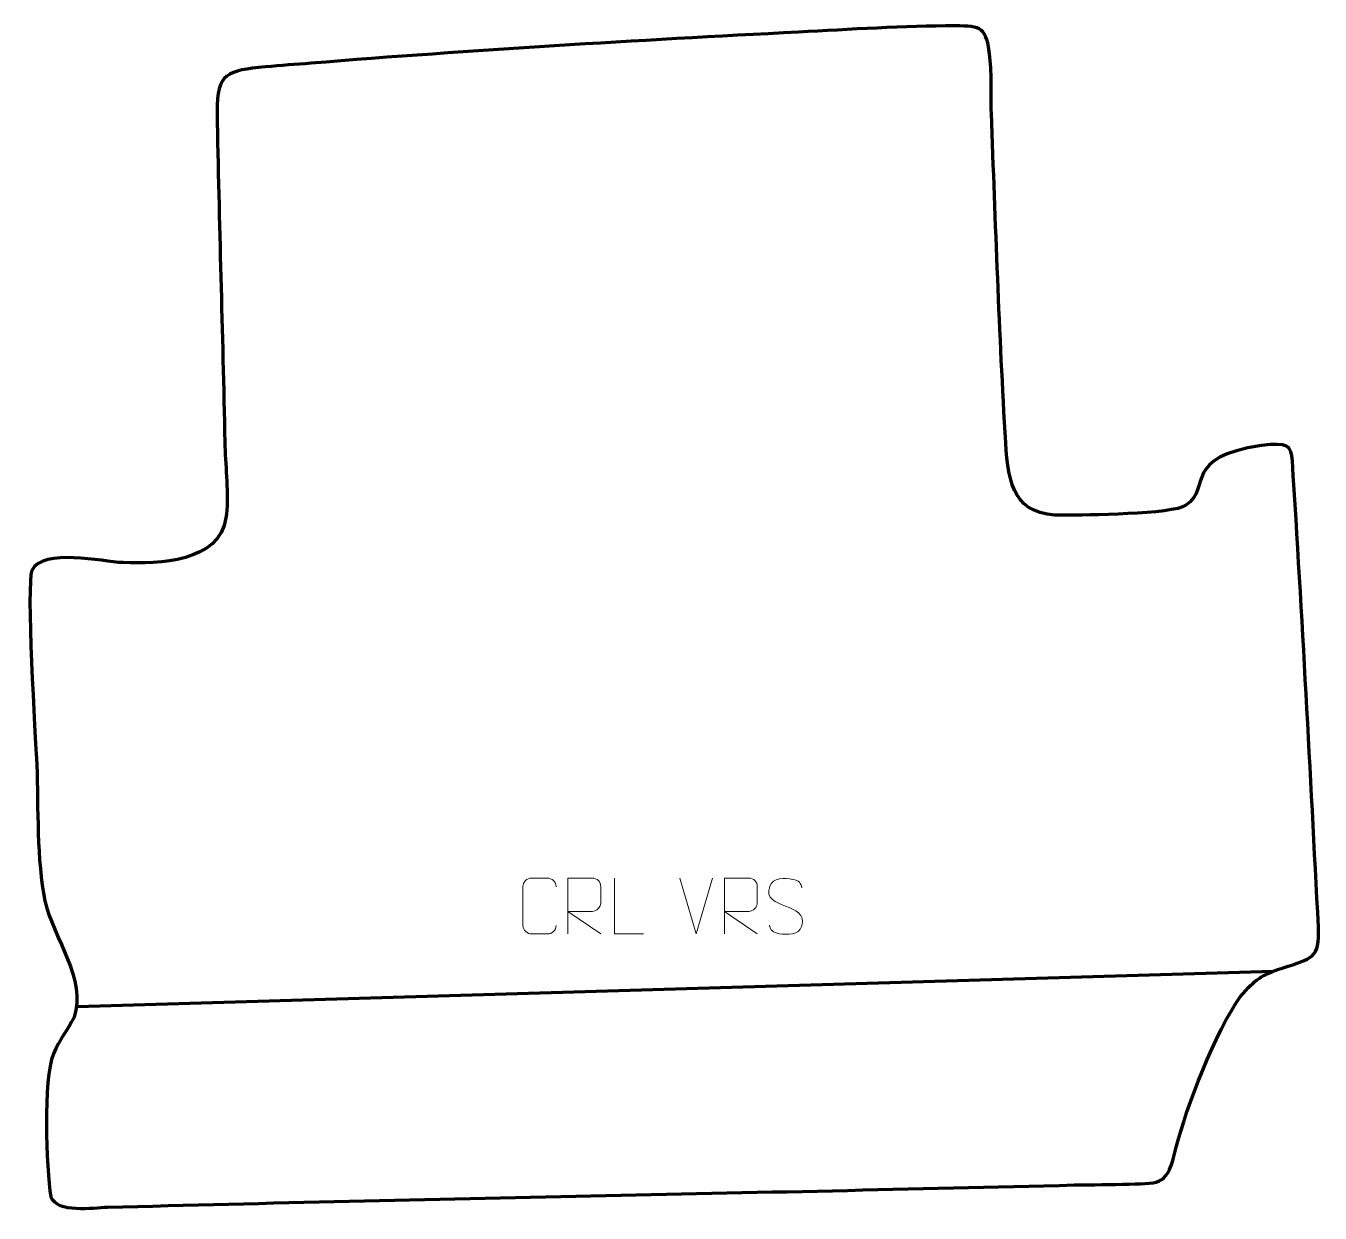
# Model space of a CAD drawing. Header units: millimetres. Extents: x 973 to 1552, y 222 to 753.
import ezdxf

# ---------------------------------------------------------------- set-up
doc = ezdxf.new("R2010")
doc.units = ezdxf.units.MM
doc.header["$MEASUREMENT"] = 0
doc.layers.add('layer 2', color=7, linetype='Continuous')
doc.layers.add('layer 3', color=7, linetype='Continuous')

msp = doc.modelspace()

# ---------------------------------------------------------------- linework, layer by layer
at = {"layer": 'layer 2', "color": 140, "lineweight": 158}
msp.add_open_spline([(996.4493, 314.5937), (996.4493, 314.5937), (1531.1123, 330.3437), (1531.1123, 330.3437)], degree=3, dxfattribs=at)
at = {"layer": 'layer 3', "color": 242, "lineweight": 158}
msp.add_open_spline([(1100.8664, 736.2325), (1173.0965, 742.1115), (1246.4899, 746.4171), (1318.8748, 750.155), (1318.8748, 750.155), (1341.6234, 751.3297), (1366.1526, 752.9313), (1388.876, 752.9009), (1388.876, 752.9009), (1400.4524, 752.8854), (1402.8945, 752.6108), (1404.3658, 739.0117), (1404.3658, 739.0117), (1405.2696, 730.6582), (1404.7914, 722.2602), (1405.0299, 713.8911), (1405.0299, 713.8911), (1406.9249, 664.7767), (1408.5083, 615.6792), (1411.4613, 566.6107), (1411.4613, 566.6107), (1412.6783, 547.8168), (1415.0978, 533.7046), (1437.3885, 534.1658), (1437.3885, 534.1658), (1447.0772, 534.3576), (1485.8629, 534.4195), (1492.0171, 538.6869), (1492.0171, 538.6869), (1503.4937, 546.6446), (1490.3316, 560.3069), (1525.7978, 565.2921), (1525.7978, 565.2921), (1537.4256, 566.9265), (1539.1436, 565.1572), (1539.5705, 558.519), (1539.5705, 558.519), (1544.0269, 489.1903), (1547.5936, 419.4648), (1551.2363, 350.0568), (1551.2363, 350.0568), (1551.9726, 336.027), (1548.1629, 336.0881), (1535.4349, 331.8794), (1535.4349, 331.8794), (1524.9744, 328.3224), (1523.5468, 327.1837), (1516.2421, 318.9139), (1516.2421, 318.9139), (1505.1842, 303.1077), (1492.2702, 270.0916), (1487.5424, 251.0798), (1487.5424, 251.0798), (1483.4796, 234.7418), (1481.5103, 235.7065), (1466.6904, 235.2292), (1466.6904, 235.2292), (1458.4584, 234.9641), (1450.2491, 234.9839), (1442.0236, 234.8113), (1442.0236, 234.8113), (1298.0423, 231.1767), (1153.9614, 228.7533), (1010.0135, 224.8808), (1010.0135, 224.8808), (1003.431, 224.7037), (987.4191, 222.2381), (984.5868, 229.5368), (984.5868, 229.5368), (982.4626, 242.4333), (981.1169, 282.0353), (985.7682, 293.4147), (985.7682, 293.4147), (988.7945, 300.3943), (992.0872, 303.934), (995.0079, 309.802), (995.0079, 309.802), (1000.6797, 326.7823), (985.921, 344.5503), (981.9983, 361.7866), (981.9983, 361.7866), (978.2112, 380.1657), (979.0282, 403.4699), (978.3137, 422.6033), (978.3137, 422.6033), (977.7699, 434.7087), (973.4596, 503.9638), (976.1695, 509.4968), (976.1695, 509.4968), (981.1788, 519.7244), (1007.3824, 513.3723), (1016.9972, 512.9948), (1016.9972, 512.9948), (1032.6932, 512.3785), (1060.0448, 513.1254), (1062.8699, 533.0854), (1062.8699, 533.0854), (1062.8699, 533.0854), (1063.1045, 534.7427), (1063.1045, 534.7427), (1063.1045, 534.7427), (1063.1045, 534.7427), (1063.2763, 536.4488), (1063.2763, 536.4488), (1063.2763, 536.4488), (1063.856, 545.5477), (1062.5902, 557.2497), (1062.3948, 566.7886), (1062.3948, 566.7886), (1061.3823, 615.9829), (1059.7916, 665.2324), (1058.9134, 714.4069), (1058.9134, 714.4069), (1058.5967, 732.1422), (1063.7032, 732.906), (1080.5274, 734.6059), (1080.5274, 734.6059), (1087.2905, 735.2892), (1094.0895, 735.6979), (1100.8664, 736.2325)], degree=3, knots=[0, 0, 0, 0, 0.03225806, 0.03225806, 0.03225806, 0.03225806, 0.06451613, 0.06451613, 0.06451613, 0.06451613, 0.09677419, 0.09677419, 0.09677419, 0.09677419, 0.12903226, 0.12903226, 0.12903226, 0.12903226, 0.16129032, 0.16129032, 0.16129032, 0.16129032, 0.19354839, 0.19354839, 0.19354839, 0.19354839, 0.22580645, 0.22580645, 0.22580645, 0.22580645, 0.25806452, 0.25806452, 0.25806452, 0.25806452, 0.29032258, 0.29032258, 0.29032258, 0.29032258, 0.32258065, 0.32258065, 0.32258065, 0.32258065, 0.35483871, 0.35483871, 0.35483871, 0.35483871, 0.38709677, 0.38709677, 0.38709677, 0.38709677, 0.41935484, 0.41935484, 0.41935484, 0.41935484, 0.4516129, 0.4516129, 0.4516129, 0.4516129, 0.48387097, 0.48387097, 0.48387097, 0.48387097, 0.51612903, 0.51612903, 0.51612903, 0.51612903, 0.5483871, 0.5483871, 0.5483871, 0.5483871, 0.58064516, 0.58064516, 0.58064516, 0.58064516, 0.61290323, 0.61290323, 0.61290323, 0.61290323, 0.64516129, 0.64516129, 0.64516129, 0.64516129, 0.67741935, 0.67741935, 0.67741935, 0.67741935, 0.70967742, 0.70967742, 0.70967742, 0.70967742, 0.74193548, 0.74193548, 0.74193548, 0.74193548, 0.77419355, 0.77419355, 0.77419355, 0.77419355, 0.80645161, 0.80645161, 0.80645161, 0.80645161, 0.83870968, 0.83870968, 0.83870968, 0.83870968, 0.87096774, 0.87096774, 0.87096774, 0.87096774, 0.90322581, 0.90322581, 0.90322581, 0.90322581, 0.93548387, 0.93548387, 0.93548387, 0.93548387, 1, 1, 1, 1], dxfattribs=at)
at = {"layer": 'layer 3', "color": 250, "lineweight": 9}
for points, knots in [([(1210.4997, 350.8404), (1210.3599, 348.517), (1208.6827, 347.0374), (1206.535, 347.0266), (1206.535, 347.0266), (1204.2031, 347.027), (1201.8712, 347.027), (1199.5397, 347.0266), (1199.5397, 347.0266), (1197.6147, 346.9212), (1195.6426, 348.8057), (1195.6538, 350.823), (1195.6538, 350.823), (1195.6542, 356.5931), (1195.6542, 362.3628), (1195.6538, 368.1321), (1195.6538, 368.1321), (1195.658, 370.2702), (1197.4047, 371.9894), (1199.5571, 371.9759), (1199.5571, 371.9759), (1201.8828, 371.9759), (1204.2089, 371.9759), (1206.535, 371.9759), (1206.535, 371.9759), (1208.4816, 372.0114), (1210.473, 370.5199), (1210.4997, 368.0823)], [0, 0, 0, 0, 0.125, 0.125, 0.125, 0.125, 0.25, 0.25, 0.25, 0.25, 0.375, 0.375, 0.375, 0.375, 0.5, 0.5, 0.5, 0.5, 0.625, 0.625, 0.625, 0.625, 0.75, 0.75, 0.75, 0.75, 1, 1, 1, 1]), ([(1215.7446, 347.0227), (1215.7446, 347.0227), (1215.7446, 371.9762), (1215.7446, 371.9762), (1215.7446, 371.9762), (1219.3394, 371.9762), (1222.9349, 371.9762), (1226.5301, 371.9762), (1226.5301, 371.9762), (1228.8554, 371.9385), (1230.4127, 370.4485), (1230.4086, 368.0821), (1230.4086, 368.0821), (1230.4082, 366.0466), (1230.4082, 362.9872), (1230.4086, 360.9512), (1230.4086, 360.9512), (1230.4021, 359.0757), (1228.5898, 357.1339), (1226.5803, 357.1148), (1226.5803, 357.1148), (1226.5803, 357.1148), (1215.7446, 357.1148), (1215.7446, 357.1148), (1215.7446, 357.1148), (1215.7446, 357.1148), (1230.3993, 347.0227), (1230.3993, 347.0227)], [0, 0, 0, 0, 0.125, 0.125, 0.125, 0.125, 0.25, 0.25, 0.25, 0.25, 0.375, 0.375, 0.375, 0.375, 0.5, 0.5, 0.5, 0.5, 0.625, 0.625, 0.625, 0.625, 0.75, 0.75, 0.75, 0.75, 1, 1, 1, 1]), ([(1249.5512, 347.0226), (1249.5512, 347.0226), (1236.6021, 347.0226), (1236.6021, 347.0226), (1236.6021, 347.0226), (1236.6021, 347.0226), (1236.6021, 371.9762), (1236.6021, 371.9762)], [0, 0, 0, 0, 0.33333333, 0.33333333, 0.33333333, 0.33333333, 1, 1, 1, 1]), ([(1285.7447, 347.0227), (1285.7447, 347.0227), (1285.7447, 371.9762), (1285.7447, 371.9762), (1285.7447, 371.9762), (1289.3395, 371.9762), (1292.935, 371.9762), (1296.5302, 371.9762), (1296.5302, 371.9762), (1298.8555, 371.9385), (1300.4128, 370.4485), (1300.4087, 368.0821), (1300.4087, 368.0821), (1300.4083, 366.0466), (1300.4083, 362.9872), (1300.4087, 360.9512), (1300.4087, 360.9512), (1300.4022, 359.0757), (1298.5899, 357.1339), (1296.5804, 357.1148), (1296.5804, 357.1148), (1296.5804, 357.1148), (1285.7447, 357.1148), (1285.7447, 357.1148), (1285.7447, 357.1148), (1285.7447, 357.1148), (1300.3994, 347.0227), (1300.3994, 347.0227)], [0, 0, 0, 0, 0.125, 0.125, 0.125, 0.125, 0.25, 0.25, 0.25, 0.25, 0.375, 0.375, 0.375, 0.375, 0.5, 0.5, 0.5, 0.5, 0.625, 0.625, 0.625, 0.625, 0.75, 0.75, 0.75, 0.75, 1, 1, 1, 1]), ([(1313.0768, 359.4994), (1308.8285, 360.9698), (1303.9204, 362.7656), (1305.9255, 368.2859), (1305.9255, 368.2859), (1307.429, 372.4258), (1312.6426, 372.0373), (1316.2462, 371.4362), (1316.2462, 371.4362), (1319.1068, 370.959), (1319.9715, 369.7458), (1320.2821, 367.6617)], [0, 0, 0, 0, 0.25, 0.25, 0.25, 0.25, 0.5, 0.5, 0.5, 0.5, 1, 1, 1, 1]), ([(1313.0768, 359.4993), (1317.0954, 357.8526), (1322.1249, 355.9643), (1320.2909, 350.604), (1320.2909, 350.604), (1318.8311, 346.3376), (1313.9203, 346.5943), (1310.1942, 347.149), (1310.1942, 347.149), (1307.4442, 347.5588), (1306.2233, 348.7723), (1305.8453, 350.8845)], [0, 0, 0, 0, 0.25, 0.25, 0.25, 0.25, 0.5, 0.5, 0.5, 0.5, 1, 1, 1, 1])]:
    msp.add_open_spline(points, degree=3, knots=knots, dxfattribs=at)
for points in [[(1273.0767, 347.0226), (1273.0767, 347.0226), (1265.7549, 371.9762), (1265.7549, 371.9762)], [(1280.3986, 371.9762), (1280.3986, 371.9762), (1273.0768, 347.0226), (1273.0768, 347.0226)]]:
    msp.add_open_spline(points, degree=3, dxfattribs=at)

doc.saveas('drawing.dxf')
